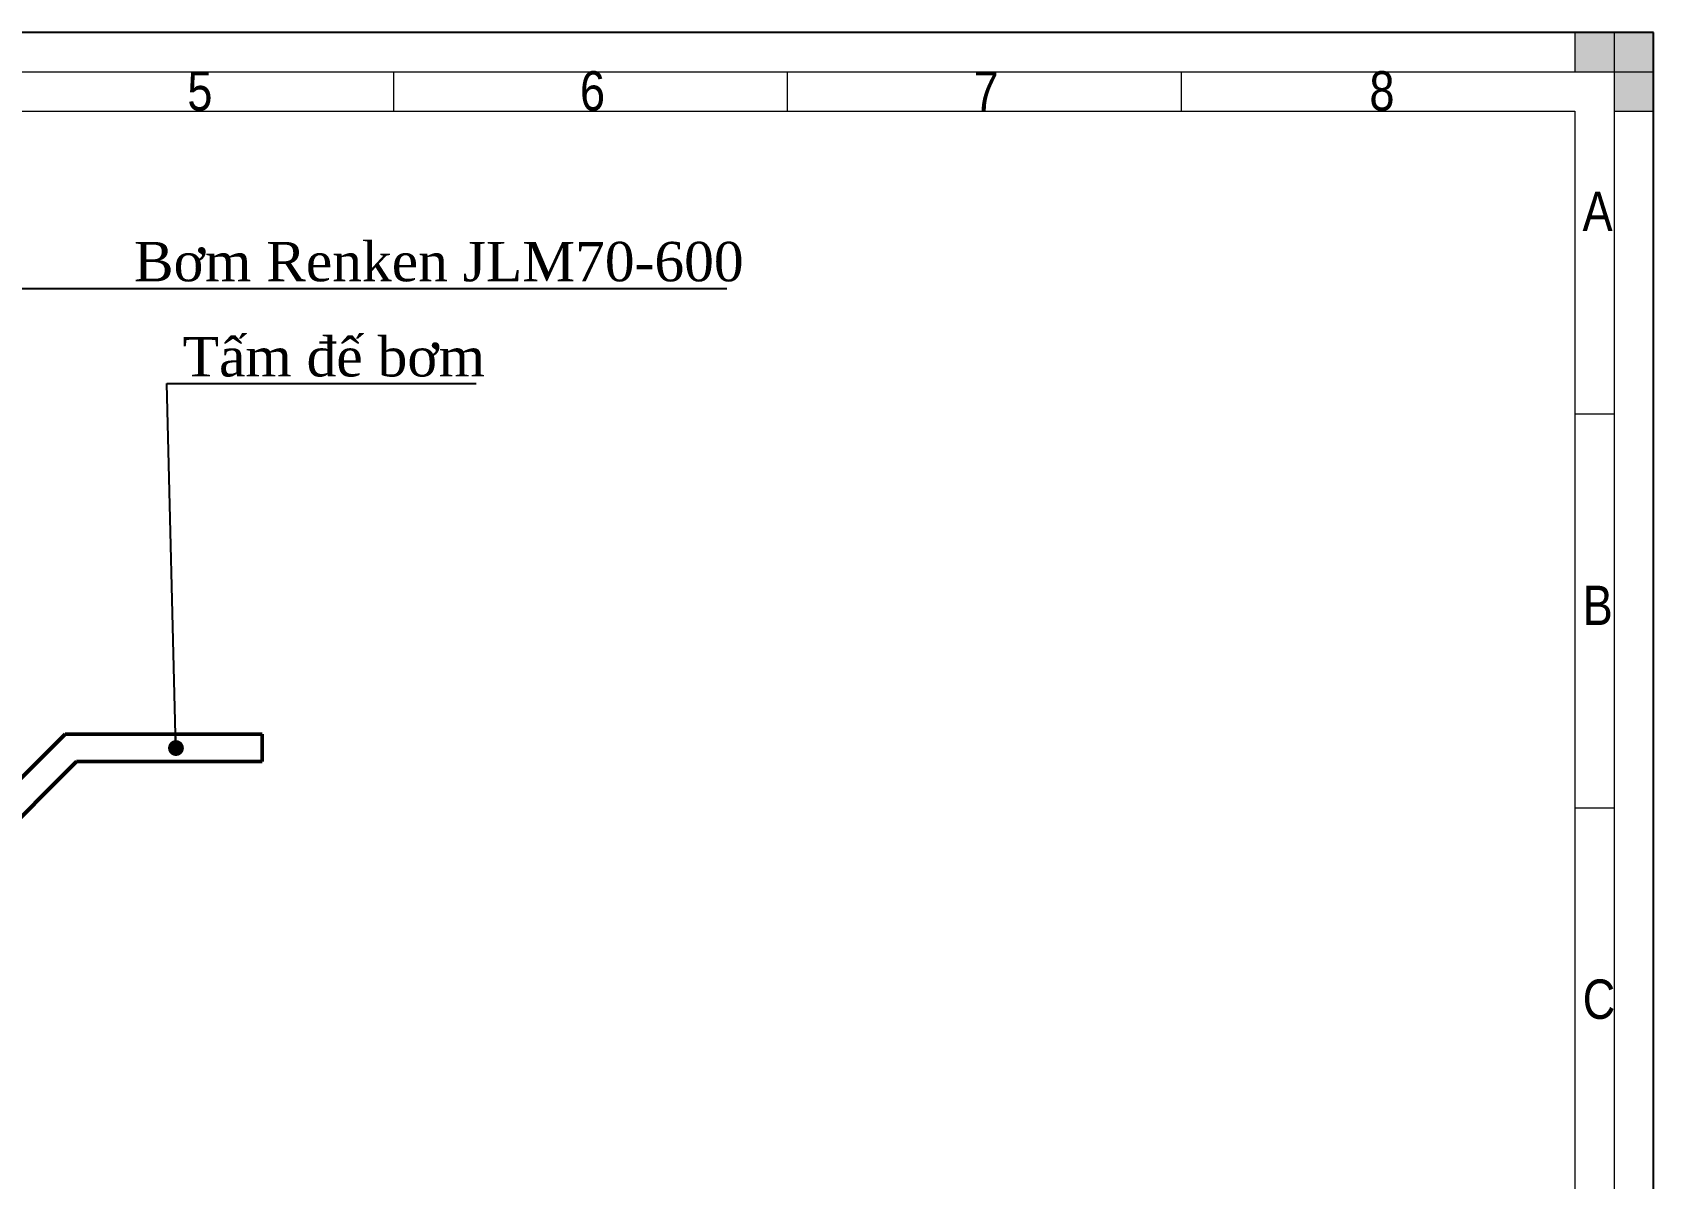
# Model space of a CAD drawing. Header units: millimetres. Extents: x 0 to 840, y 0 to 594.
# Drawn here: x 428.3 to 840, y 302.9 to 594 of the extents above; entities that cross this region are included whole.
import ezdxf

# ---------------------------------------------------------------- set-up
doc = ezdxf.new("R2010")
doc.units = ezdxf.units.MM
doc.header["$LTSCALE"] = 2
doc.layers.add('Co ban', color=7, linetype='Continuous', lineweight=50)
doc.layers.add('Symbol (ANSI)', color=7, linetype='Continuous', lineweight=25)
for name, color, linetype, lineweight, true_color in [('Khung ban ve', 5, 'Continuous', 15, 0x0000ff), ('Manh khung ten', 7, 'Continuous', 15, 0x994c4c), ('Net chu', 30, 'Continuous', 15, 0xff7f00), ('THIN', 5, 'Continuous', 15, 0x0000ff)]:
    doc.layers.add(name, color=color, linetype=linetype, lineweight=lineweight, true_color=true_color)
doc.styles.add('Linh_50', font='')
doc.styles.add('StandardAM_ANSI', font='')
doc.styles.get('Linh_50').set_extended_font_data('VNI-Helve-Condense')
doc.styles.get('StandardAM_ANSI').set_extended_font_data('VNI-Helve-Condense')
doc.dimstyles.new('Default - mm (ANSI)$7', dxfattribs={"dimscale": 2, "dimtxt": 5, "dimasz": 2, "dimexe": 2, "dimexo": 0.5, "dimgap": 0.8, "dimtad": 1, "dimtoh": 1, "dimdec": 0, "dimrnd": 1e-08, "dimzin": 4, "dimdsep": 46, "dimtxsty": 'StandardAM_ANSI', "dimcen": 0.09, "dimdle": 10, "dimclrd": 256, "dimclre": 256, "dimclrt": 256, "dimadec": 1, "dimazin": 1, "dimtfac": 0.61, "dimtofl": 0, "dimtmove": 0, "dimatfit": 3, "dimldrblk": 'DOT', "dimfxl": 1, "dimtolj": 1, "dimtzin": 4, "dimlwd": -1, "dimlwe": -1, "dimarcsym": 0})

# ---------------------------------------------------------------- blocks, each defined once
blk = doc.blocks.new('Borders A3_Thuong')
at = {"layer": 'THIN'}
for points in [[(420, 292), (420, 297), (410, 297), (410, 292)], [(420, 297), (415, 297), (415, 287), (420, 287)]]:
    blk.add_hatch(color=256, dxfattribs=at).paths.add_polyline_path(points)
at = {"layer": 'Khung ban ve'}
for p, q in [((20, 287), (410, 287)), ((410, 287), (410, 10))]:
    blk.add_line(p, q, dxfattribs=at)
at = {"layer": 'Manh khung ten', "lineweight": 25}
for p, q in [((420, 297), (0, 297)), ((420, 0), (420, 297))]:
    blk.add_line(p, q, dxfattribs=at)
at = {"layer": 'Manh khung ten'}
for p, q in [((0, 297), (420, 297)), ((420, 297), (420, 0)), ((15, 292), (415, 292)), ((260, 292), (260, 287)), ((310, 292), (310, 287)), ((360, 292), (360, 287)), ((415, 292), (415, 5)), ((414.97, 248.54), (409.98, 248.54)), ((414.98, 198.5), (410, 198.5))]:
    blk.add_line(p, q, dxfattribs=at)
at = {"layer": 'THIN'}
for p, q in [((420, 297), (410, 297)), ((410, 297), (410, 292)), ((420, 297), (415, 297)), ((415, 297), (415, 287)), ((420, 292), (420, 297)), ((420, 287), (420, 297)), ((410, 292), (420, 292)), ((415, 287), (420, 287))]:
    blk.add_line(p, q, dxfattribs=at)
at = {"layer": 'Net chu', "style": 'Linh_50'}
for s, p in [('5', (233.84, 287.08)), ('6', (283.69, 287.08)), ('7', (333.67, 287.08)), ('8', (383.92, 287.08)), ('A', (410.98, 271.79)), ('B', (411, 221.75)), ('C', (411, 171.75))]:
    blk.add_text(s, height=5, dxfattribs=at).set_placement(p)
blk = doc.blocks.new('_Dot')
at = {"color": 0, "linetype": 'ByBlock', "lineweight": -2}
blk.add_line((-0.5, 0), (-1, 0), dxfattribs=at)
at = {"color": 0, "linetype": 'ByBlock', "const_width": 0.5}
blk.add_lwpolyline([(-0.25, 0, 1), (0.25, 0, 1)], format="xyb", close=True, dxfattribs=at)

msp = doc.modelspace()

# ---------------------------------------------------------------- linework, layer by layer
at = {"layer": 'Co ban'}
for p, q in [((347.67, 326.82), (436.67, 415.82)), ((436.67, 415.82), (486.67, 415.82)), ((486.67, 415.82), (486.67, 408.82)), ((439.57, 408.82), (350.57, 319.82)), ((486.67, 408.82), (439.57, 408.82))]:
    msp.add_line(p, q, dxfattribs=at)

# ---------------------------------------------------------------- block references
at = {"xscale": 2, "yscale": 2, "zscale": 2}
msp.add_blockref('Borders A3_Thuong', (0, 0), dxfattribs=at)

# ---------------------------------------------------------------- texts
at = {"layer": 'Symbol (ANSI)', "color": 150, "true_color": 0x0080ff, "char_height": 10, "attachment_point": 7, "style": 'StandardAM_ANSI'}
for s, insert, width in [('{\\fTimes New Roman|b0|i0;\\H10.0000;Bơm Renken JLM70-600}', (454.11, 530.66), 154.8775), ('{\\fTimes New Roman|b0|i0;\\H10.0000;Tấm đế bơm}', (466.5, 506.49), 76.7892)]:
    msp.add_mtext(s, dxfattribs=dict(at, insert=insert, width=width))

# ---------------------------------------------------------------- leaders
at = {"layer": 'Symbol (ANSI)', "annotation_type": 0, "has_hookline": 1, "hookline_direction": 0}
for points, text_width in [([(288.66, 528.87), (454.11, 529)], 150.58), ([(464.79, 412.27), (462.5, 504.82), (466.5, 504.82)], 74.54)]:
    msp.add_leader(points, dimstyle='Default - mm (ANSI)$7', override={"dimgap": 0, "dimtad": 1}, dxfattribs=dict(at, text_width=text_width))

doc.saveas('drawing.dxf')
